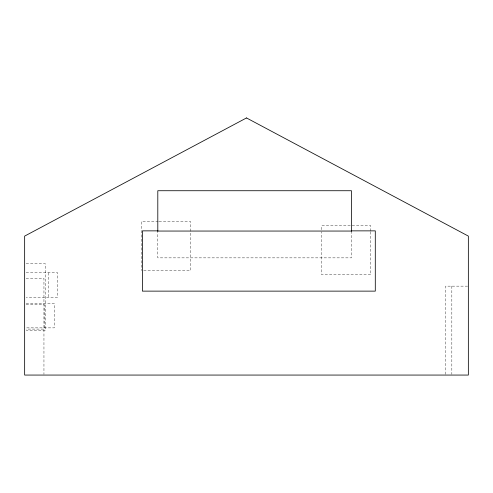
<?xml version="1.0" encoding="UTF-8"?>
<svg xmlns="http://www.w3.org/2000/svg" width="493" height="493" viewBox="0 0 493 493"><rect width="100%" height="100%" fill="white"/><g stroke="black" fill="none" stroke-linecap="round" stroke-linejoin="round"><path stroke-width="0.37" stroke-dasharray="2.46 1.85" d="M158.302 221.486L141.423 221.486L141.423 270.595M159.073 221.486L190.532 221.486L190.532 270.595L143.722 270.595M26.172 263.589L45.239 263.589L45.239 330.772L26.172 330.772M26.154 272.789L57.675 272.789L57.675 297.236L26.154 297.236M26.135 278.342L43.951 278.342L43.951 374.298M467.598 286.143L445.617 286.143L445.617 374.298M26.166 303.423L54.242 303.423L54.242 327.87L26.166 327.87M26.154 304.643L44.167 304.643L44.167 329.09L26.154 329.09M451.834 286.143L451.834 374.298M370.785 231.051L370.785 225.677L321.676 225.677L321.676 231.051M370.785 231.815L370.785 274.786L321.676 274.786L321.676 231.815M351.454 231.051L351.454 257.857L157.803 257.857L157.803 231.051M48.671 272.789L48.671 297.236"/><path stroke-width="0.74" d="M157.803 230.866L142.403 230.866L142.403 291.129L375.296 291.129L375.296 230.866L351.454 230.866M157.803 231.051L351.454 231.051M351.454 231.162L351.454 190.729L157.803 190.729L157.803 231.162M246.5 117.938L24.65 236.098L24.65 375.062L468.35 375.062L468.35 236.098L246.5 117.938"/></g></svg>
